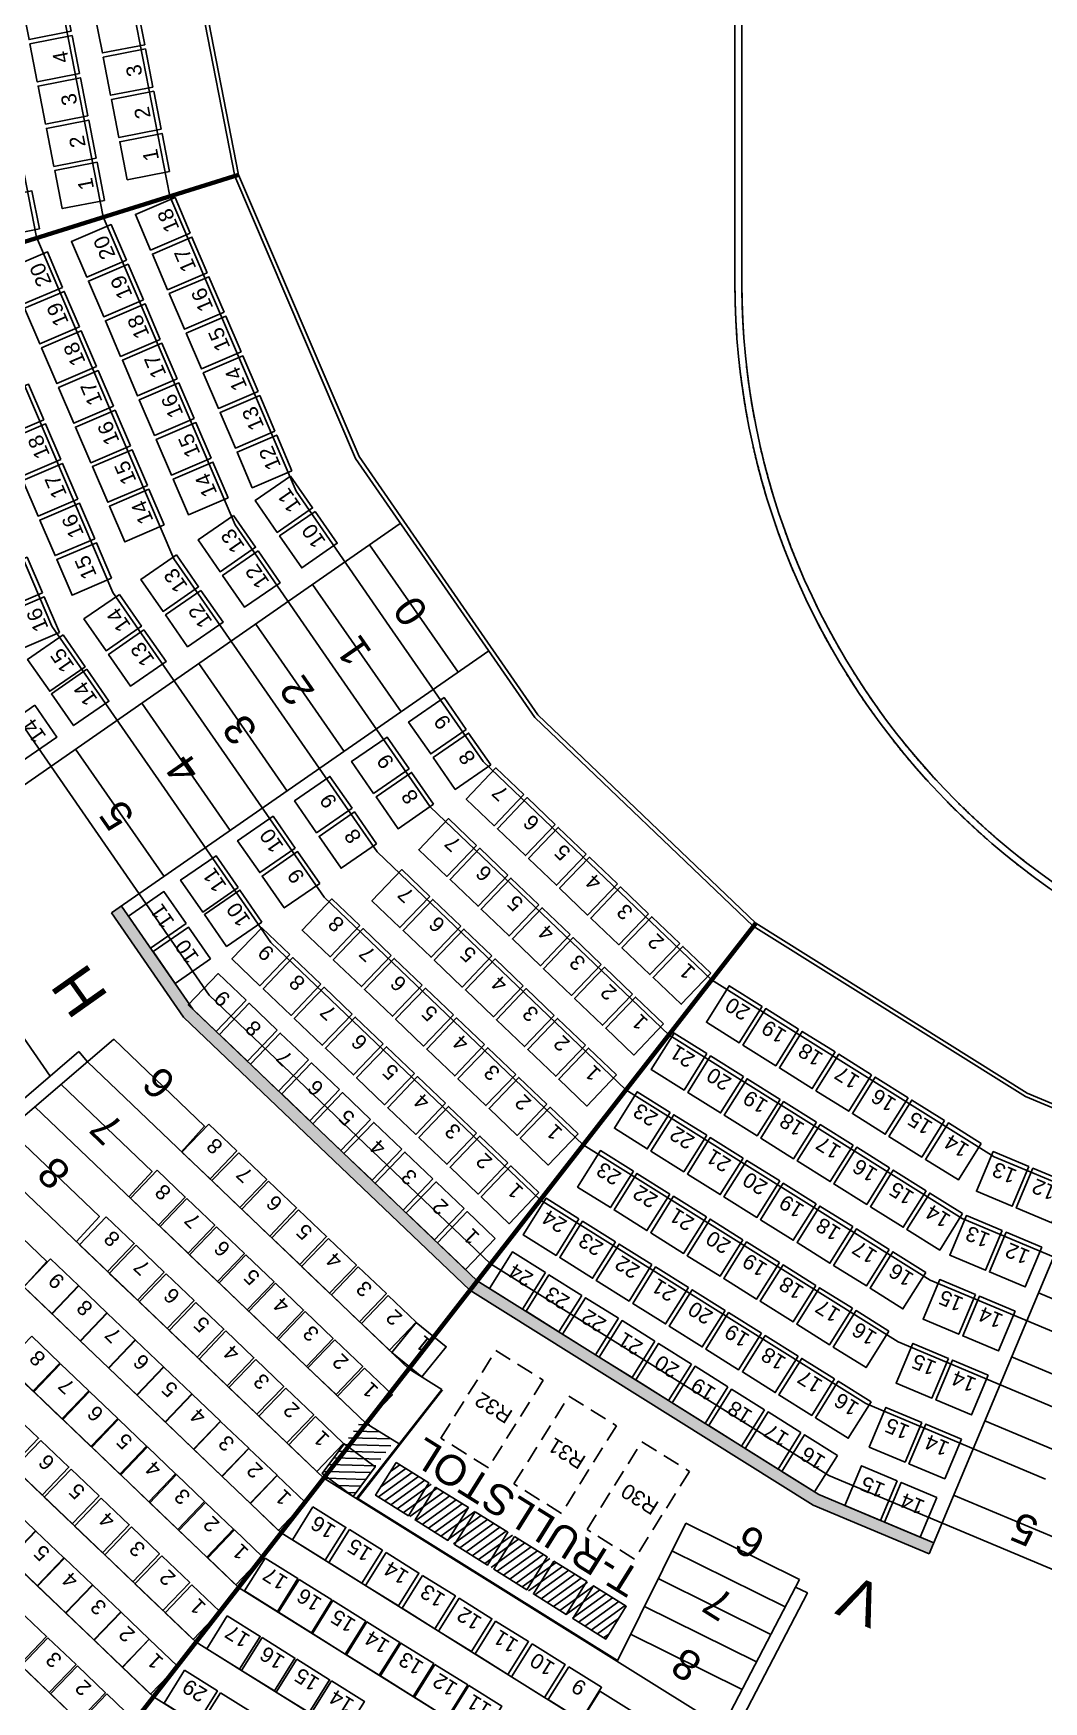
# Model space of a CAD drawing. Header units: millimetres. Extents: x 42980 to 202332, y 27411 to 140378.
# Drawn here: x 80517 to 92238, y 61088 to 80458 of the extents above; entities that cross this region are included whole.
import ezdxf
from ezdxf.enums import TextEntityAlignment as Align

# ---------------------------------------------------------------- set-up
doc = ezdxf.new("R2010")
doc.units = ezdxf.units.MM
doc.header["$LTSCALE"] = 100
doc.linetypes.add('DASHED_2', pattern=[3, 2, -1])
doc.linetypes.add('HIDDEN', pattern=[9.525, 6.35, -3.175])
for name, color, linetype in [('A-3311-EA-', 3, 'CONTINUOUS'), ('A-3311-FYLL', 1, 'CONTINUOUS'), ('C-RADER', 252, 'CONTINUOUS'), ('möblering', 42, 'CONTINUOUS'), ('R-RADER_TELE_2', 252, 'CONTINUOUS'), ('RINK', 5, 'CONTINUOUS'), ('SEKTIONS_NR', 4, 'CONTINUOUS'), ('T-RADER', 252, 'CONTINUOUS'), ('T-RADER_TELE', 252, 'CONTINUOUS'), ('T-RADNUMMER', 4, 'CONTINUOUS'), ('T-RADNUMMER_TELE', 4, 'CONTINUOUS'), ('T-RULLSTOLSPLATS', 1, 'DASHED_2'), ('T-STOLAR', 1, 'CONTINUOUS'), ('T-STOLAR MEDFÖLJARE', 1, 'CONTINUOUS'), ('T-STOLAR_TELE', 3, 'CONTINUOUS'), ('T-STOLNR RULLSTOLSPLATS', 7, 'CONTINUOUS'), ('T-STOLNUMMER', 7, 'CONTINUOUS'), ('T-STOLNUMMER_TELE', 7, 'CONTINUOUS'), ('T-TRAPPA', 254, 'CONTINUOUS'), ('T-TRAPPA_TELE', 254, 'CONTINUOUS'), ('U-RADER', 252, 'CONTINUOUS'), ('U-RADER_TELE', 252, 'CONTINUOUS'), ('U-RADNUMMER', 4, 'CONTINUOUS'), ('U-RADNUMMER_TELE', 4, 'CONTINUOUS'), ('U-STOLAR', 1, 'CONTINUOUS'), ('U-STOLAR_TELE', 3, 'CONTINUOUS'), ('U-STOLNUMMER', 7, 'CONTINUOUS'), ('U-STOLNUMMER_TELE', 7, 'CONTINUOUS'), ('U-TRAPPA', 254, 'CONTINUOUS'), ('U-TRAPPA_TELE', 254, 'CONTINUOUS')]:
    doc.layers.add(name, color=color, linetype=linetype)
doc.layers.add('SEKTIONER', color=4, linetype='CONTINUOUS', lineweight=70)
doc.styles.add('ARIAL', font='arial.ttf')

# ---------------------------------------------------------------- blocks, each defined once
blk = doc.blocks.new('KAJ')
at = {"layer": 'A-3311-FYLL'}
h = blk.add_hatch(color=256, dxfattribs=at)
h.paths.add_polyline_path([(-27843, -21296), (-27790, -21168), (-29123, -20607), (-33086, -18125), (-33172, -18236), (-29188, -20732)])
h.paths.add_polyline_path([(-37213, -13775), (-37328, -13855), (-36493, -15063), (-33172, -18236), (-33086, -18125), (-36385, -14971)])
at = {"layer": 'A-3311-EA-'}
for p, q in [((-36493, -15063), (-37328, -13855)), ((-37213, -13775), (-36385, -14971)), ((-33172, -18236), (-36493, -15063)), ((-36385, -14971), (-33086, -18125)), ((-33086, -18125), (-29123, -20607)), ((-29188, -20732), (-33172, -18236)), ((-29123, -20607), (-27790, -21168)), ((-27844, -21297), (-29188, -20732))]:
    blk.add_line(p, q, dxfattribs=at)
blk = doc.blocks.new('sarg')
at = {"layer": 'RINK'}
for points in [[(118753, 68974), (97237, 68974, -0.414214), (88657, 77554), (88657, 84100)], [(118753, 69054), (97237, 69054, -0.414214), (88737, 77554), (88737, 84100)]]:
    blk.add_lwpolyline(points, format="xyb", dxfattribs=at)

msp = doc.modelspace()

# ---------------------------------------------------------------- hatches: boundary and pattern name
at = {"layer": 'möblering'}
h = msp.add_hatch(dxfattribs=at)
h.set_pattern_fill('ANSI31', color=256, scale=25, angle=-46.5251, style=0)
h.set_pattern_definition([(358.474876, (-45054.71, 99749.87), (2.11259, 79.34688), [])])
h.paths.add_polyline_path([(83856, 63725), (84227, 63470), (84705, 64111), (84332, 64362)])
h = msp.add_hatch(dxfattribs=at)
h.set_pattern_fill('ANSI31', color=256, scale=25, angle=-9.0914, style=0)
h.set_pattern_definition([(35.90861, (-10145.72, 45581.63), (-46.552964, 64.29006), [])])
h.paths.add_polyline_path([(84487, 63485), (84725, 63866), (87396, 62195), (87157, 61814)])

# ---------------------------------------------------------------- linework, layer by layer
at = {"layer": 'C-RADER'}
msp.add_line((84281, 63448), (87293, 61564), dxfattribs=at)
at = {"layer": 'R-RADER_TELE_2'}
msp.add_line((91893, 62812), (94040, 61910), dxfattribs=at)
at = {"layer": 'RINK', "linetype": 'HIDDEN'}
for points in [[(118753, 68974), (97237, 68974, -0.414214), (88657, 77554), (88657, 84100)], [(118753, 69054), (97237, 69054, -0.414214), (88737, 77554), (88737, 84100)]]:
    msp.add_lwpolyline(points, format="xyb", dxfattribs=at)
at = {"layer": 'SEKTIONER'}
for p, q in [((82897, 78814), (69547, 74638)), ((88898, 70128), (78453, 56703))]:
    msp.add_line(p, q, dxfattribs=at)
at = {"layer": 'T-RADER'}
for p, q in [((84873, 64953), (85256, 64714)), ((85256, 64714), (84266, 63446)), ((85263, 64708), (84281, 63448)), ((84379, 64319), (84761, 64080)), ((83885, 63684), (88512, 60790)), ((83391, 63049), (88142, 60078)), ((82897, 62415), (87773, 59366)), ((82404, 61780), (87148, 58813)), ((81910, 61145), (86778, 58101))]:
    msp.add_line(p, q, dxfattribs=at)
at = {"layer": 'T-RADER_TELE'}
for p, q in [((86335, 72516), (85295, 74019)), ((86370, 72545), (85332, 74045)), ((85735, 72003), (84650, 73572)), ((85119, 71478), (83988, 73114)), ((84504, 70953), (83326, 72656)), ((86335, 72516), (88870, 70092)), ((86370, 72545), (88898, 70128)), ((83889, 70427), (82664, 72197)), ((85735, 72003), (88386, 69469)), ((83273, 69902), (82002, 71739)), ((85119, 71478), (87889, 68831)), ((81234, 71207), (82558, 69292)), ((84504, 70953), (87392, 68192)), ((83889, 70427), (86895, 67553)), ((88898, 70128), (92049, 68154)), ((88870, 70092), (92028, 68114)), ((83273, 69902), (86398, 66915)), ((88386, 69469), (91666, 67415)), ((82558, 69292), (85821, 66173)), ((87889, 68831), (91293, 66698)), ((87392, 68192), (90921, 65982)), ((92028, 68114), (93846, 67350)), ((92049, 68154), (93864, 67391)), ((86895, 67553), (90549, 65265)), ((91666, 67415), (93536, 66629)), ((86398, 66915), (90177, 64548)), ((91293, 66698), (93217, 65889)), ((85821, 66173), (89745, 63715)), ((90921, 65982), (92899, 65150)), ((90549, 65265), (92581, 64411)), ((90177, 64548), (92262, 63671)), ((89745, 63715), (91893, 62812))]:
    msp.add_line(p, q, dxfattribs=at)
at = {"layer": 'T-RULLSTOLSPLATS'}
for points in [[(85881, 65165), (86432, 64821), (85796, 63803), (85245, 64148)], [(86730, 64636), (87281, 64291), (86644, 63274), (86093, 63618)], [(87577, 64105), (88128, 63760), (87492, 62743), (86941, 63087)]]:
    msp.add_lwpolyline(points, close=True, dxfattribs=at)
at = {"layer": 'T-STOLAR'}
for points in [[(84121, 64083), (84483, 63816), (84227, 63470), (83866, 63738)], [(83761, 63350), (84143, 63111), (83904, 62730), (83522, 62968)], [(84185, 63085), (84566, 62846), (84328, 62464), (83946, 62703)], [(84609, 62819), (84990, 62581), (84752, 62199), (84370, 62438)], [(83205, 62754), (83586, 62516), (83348, 62134), (82966, 62373)], [(83599, 62508), (83981, 62269), (83742, 61888), (83360, 62126)], [(85033, 62554), (85414, 62316), (85176, 61934), (84794, 62173)], [(83993, 62261), (84375, 62022), (84136, 61641), (83755, 61880)], [(85457, 62289), (85838, 62050), (85599, 61669), (85218, 61907)], [(82767, 62085), (83149, 61846), (82910, 61465), (82529, 61703)], [(84387, 62015), (84769, 61776), (84530, 61394), (84149, 61633)], [(85880, 62024), (86262, 61785), (86023, 61404), (85642, 61642)], [(83170, 61833), (83551, 61594), (83313, 61213), (82931, 61451)], [(84782, 61768), (85163, 61529), (84924, 61148), (84543, 61386)], [(86304, 61759), (86686, 61520), (86447, 61138), (86066, 61377)], [(82271, 61452), (82653, 61213), (82414, 60832), (82033, 61071)], [(83573, 61581), (83954, 61342), (83715, 60961), (83334, 61199)], [(85176, 61521), (85557, 61283), (85319, 60901), (84937, 61140)], [(86728, 61493), (87110, 61255), (86871, 60873), (86490, 61112)], [(83975, 61329), (84357, 61090), (84118, 60709), (83737, 60947)], [(85570, 61275), (85952, 61036), (85713, 60654), (85331, 60893)], [(82687, 61192), (83068, 60954), (82830, 60572), (82448, 60811)]]:
    msp.add_lwpolyline(points, close=True, dxfattribs=at)
at = {"layer": 'T-STOLAR MEDFÖLJARE'}
for points in [[(84725, 63866), (85107, 63627), (84868, 63246), (84487, 63485)], [(85183, 63580), (85565, 63341), (85326, 62960), (84945, 63198)], [(85641, 63293), (86023, 63055), (85784, 62673), (85402, 62912)], [(86099, 63007), (86480, 62768), (86242, 62387), (85860, 62625)], [(86557, 62720), (86938, 62482), (86700, 62100), (86318, 62339)], [(87014, 62434), (87396, 62195), (87157, 61814), (86776, 62053)]]:
    msp.add_lwpolyline(points, close=True, dxfattribs=at)
at = {"layer": 'T-STOLAR_TELE'}
for points in [[(85538, 72375), (85282, 72745), (84871, 72461), (85127, 72091)], [(84876, 71918), (84620, 72288), (84209, 72004), (84465, 71633)], [(85823, 71964), (85567, 72334), (85156, 72050), (85412, 71680)], [(85160, 71507), (84904, 71877), (84493, 71592), (84749, 71222)], [(86209, 71619), (85884, 71930), (85539, 71568), (85864, 71257)], [(84214, 71460), (83958, 71830), (83547, 71546), (83803, 71176)], [(86571, 71273), (86246, 71584), (85900, 71223), (86225, 70912)], [(83554, 70999), (83298, 71369), (82887, 71084), (83143, 70714)], [(84498, 71049), (84242, 71419), (83831, 71134), (84087, 70764)], [(85660, 71030), (85335, 71341), (84989, 70980), (85315, 70669)], [(86932, 70928), (86607, 71239), (86262, 70877), (86587, 70566)], [(82893, 70540), (82637, 70910), (82225, 70626), (82481, 70256)], [(83839, 70587), (83583, 70957), (83171, 70673), (83427, 70303)], [(86022, 70685), (85696, 70996), (85351, 70634), (85676, 70323)], [(85115, 70438), (84790, 70749), (84444, 70387), (84770, 70076)], [(87294, 70582), (86968, 70893), (86623, 70532), (86948, 70221)], [(83169, 70140), (82913, 70511), (82502, 70226), (82758, 69856)], [(86383, 70339), (86058, 70650), (85712, 70289), (86037, 69978)], [(87655, 70237), (87330, 70548), (86984, 70186), (87310, 69876)], [(82288, 70123), (82032, 70493), (81620, 70208), (81876, 69838)], [(84306, 70098), (83981, 70408), (83635, 70047), (83961, 69736)], [(85477, 70092), (85151, 70403), (84806, 70042), (85131, 69731)], [(86744, 69994), (86419, 70305), (86074, 69943), (86399, 69632)], [(88017, 69891), (87691, 70202), (87346, 69841), (87671, 69530)], [(82572, 69711), (82316, 70081), (81905, 69797), (82161, 69427)], [(83492, 69762), (83167, 70073), (82821, 69712), (83146, 69401)], [(84667, 69752), (84342, 70063), (83997, 69702), (84322, 69391)], [(85838, 69747), (85513, 70058), (85167, 69696), (85493, 69385)], [(87106, 69648), (86781, 69959), (86435, 69598), (86760, 69287)], [(88378, 69546), (88053, 69857), (87707, 69495), (88033, 69185)], [(82984, 69231), (82659, 69542), (82313, 69180), (82638, 68869)], [(83853, 69417), (83528, 69728), (83183, 69366), (83508, 69055)], [(85029, 69407), (84704, 69717), (84358, 69356), (84683, 69045)], [(86200, 69401), (85874, 69712), (85529, 69351), (85854, 69040)], [(87467, 69303), (87142, 69614), (86797, 69252), (87122, 68942)], [(84215, 69071), (83889, 69382), (83544, 69021), (83869, 68710)], [(85390, 69061), (85065, 69372), (84720, 69011), (85045, 68700)], [(86561, 69056), (86236, 69367), (85890, 69005), (86216, 68694)], [(88972, 69161), (88590, 69400), (88325, 68977), (88706, 68738)], [(83345, 68885), (83020, 69196), (82675, 68835), (83000, 68524)], [(87829, 68957), (87503, 69268), (87158, 68907), (87483, 68596)], [(84576, 68726), (84251, 69037), (83905, 68675), (84231, 68364)], [(85752, 68716), (85426, 69027), (85081, 68665), (85406, 68354)], [(86922, 68710), (86597, 69021), (86252, 68660), (86577, 68349)], [(89395, 68896), (89014, 69135), (88749, 68711), (89130, 68472)], [(83707, 68540), (83382, 68851), (83036, 68489), (83361, 68178)], [(88332, 68612), (87951, 68851), (87685, 68427), (88067, 68188)], [(89819, 68631), (89438, 68870), (89172, 68446), (89554, 68207)], [(84938, 68380), (84612, 68691), (84267, 68330), (84592, 68019)], [(86113, 68370), (85788, 68681), (85442, 68320), (85768, 68009)], [(87284, 68365), (86959, 68676), (86613, 68314), (86938, 68003)], [(88756, 68347), (88375, 68586), (88109, 68162), (88491, 67923)], [(90243, 68365), (89862, 68604), (89596, 68180), (89978, 67942)], [(84068, 68194), (83743, 68505), (83398, 68144), (83723, 67833)], [(85299, 68035), (84974, 68346), (84628, 67984), (84954, 67673)], [(86475, 68025), (86149, 68336), (85804, 67974), (86129, 67663)], [(89180, 68081), (88798, 68320), (88533, 67896), (88914, 67658)], [(90667, 68100), (90285, 68339), (90020, 67915), (90401, 67676)], [(84430, 67849), (84104, 68160), (83759, 67798), (84084, 67487)], [(85660, 67689), (85335, 68000), (84990, 67639), (85315, 67328)], [(86836, 67679), (86511, 67990), (86165, 67629), (86491, 67318)], [(87905, 67930), (87523, 68169), (87258, 67745), (87639, 67506)], [(89603, 67816), (89222, 68055), (88957, 67631), (89338, 67392)], [(91090, 67834), (90709, 68073), (90444, 67650), (90825, 67411)], [(84791, 67503), (84466, 67814), (84120, 67453), (84446, 67142)], [(88329, 67665), (87947, 67903), (87682, 67480), (88063, 67241)], [(91514, 67569), (91133, 67808), (90867, 67384), (91249, 67145)], [(86022, 67344), (85697, 67655), (85351, 67293), (85676, 66982)], [(88752, 67399), (88371, 67638), (88106, 67214), (88487, 66975)], [(90027, 67551), (89646, 67789), (89380, 67366), (89762, 67127)], [(85153, 67158), (84827, 67469), (84482, 67107), (84807, 66796)], [(87478, 67247), (87096, 67486), (86831, 67063), (87212, 66824)], [(90451, 67285), (90070, 67524), (89804, 67100), (90186, 66861)], [(92068, 67300), (91653, 67475), (91459, 67014), (91874, 66839)], [(86383, 66998), (86058, 67309), (85713, 66948), (86038, 66637)], [(87902, 66982), (87520, 67221), (87255, 66797), (87636, 66558)], [(89176, 67134), (88795, 67373), (88529, 66949), (88911, 66710)], [(90875, 67020), (90493, 67259), (90228, 66835), (90609, 66596)], [(92529, 67107), (92114, 67281), (91920, 66820), (92335, 66646)], [(85514, 66812), (85189, 67123), (84843, 66762), (85169, 66451)], [(89600, 66868), (89218, 67107), (88953, 66683), (89334, 66445)], [(86847, 66693), (86466, 66932), (86200, 66508), (86582, 66269)], [(88325, 66717), (87944, 66956), (87679, 66532), (88060, 66293)], [(90024, 66603), (89642, 66842), (89377, 66418), (89758, 66179)], [(91298, 66754), (90917, 66993), (90652, 66569), (91033, 66331)], [(85876, 66467), (85550, 66778), (85205, 66416), (85530, 66105)], [(87271, 66427), (86889, 66666), (86624, 66243), (87005, 66004)], [(88749, 66451), (88368, 66690), (88102, 66266), (88484, 66028)], [(91758, 66558), (91343, 66732), (91149, 66271), (91564, 66097)], [(90447, 66338), (90066, 66576), (89801, 66153), (90182, 65914)], [(92219, 66364), (91804, 66538), (91610, 66077), (92025, 65903)], [(86457, 66070), (86075, 66309), (85810, 65885), (86191, 65646)], [(87694, 66162), (87313, 66401), (87048, 65977), (87429, 65738)], [(89173, 66186), (88791, 66425), (88526, 66001), (88907, 65762)], [(90871, 66072), (90490, 66311), (90224, 65887), (90606, 65648)], [(88118, 65897), (87737, 66135), (87471, 65712), (87853, 65473)], [(89597, 65921), (89215, 66159), (88950, 65736), (89331, 65497)], [(86880, 65805), (86499, 66043), (86234, 65620), (86615, 65381)], [(88542, 65631), (88161, 65870), (87895, 65446), (88277, 65207)], [(90020, 65655), (89639, 65894), (89374, 65470), (89755, 65231)], [(91448, 65815), (91033, 65989), (90839, 65528), (91254, 65354)], [(87304, 65539), (86923, 65778), (86657, 65354), (87039, 65115)], [(91908, 65621), (91494, 65795), (91300, 65334), (91715, 65160)], [(87728, 65274), (87347, 65513), (87081, 65089), (87463, 64850)], [(88966, 65366), (88584, 65605), (88319, 65181), (88700, 64942)], [(90444, 65390), (90063, 65629), (89797, 65205), (90179, 64966)], [(89389, 65100), (89008, 65339), (88743, 64916), (89124, 64677)], [(88152, 65008), (87770, 65247), (87505, 64823), (87886, 64585)], [(91136, 65073), (90721, 65247), (90527, 64786), (90942, 64612)], [(88575, 64743), (88194, 64982), (87929, 64558), (88310, 64319)], [(89813, 64835), (89432, 65074), (89166, 64650), (89548, 64411)], [(91596, 64879), (91182, 65053), (90988, 64592), (91403, 64418)], [(88999, 64478), (88618, 64716), (88352, 64293), (88734, 64054)], [(90237, 64570), (89856, 64808), (89590, 64385), (89972, 64146)], [(90824, 64330), (90409, 64505), (90215, 64044), (90630, 63869)], [(89423, 64212), (89042, 64451), (88776, 64027), (89158, 63788)], [(91285, 64137), (90870, 64311), (90676, 63850), (91091, 63676)], [(89847, 63947), (89465, 64186), (89200, 63762), (89581, 63523)], [(90540, 63652), (90125, 63827), (89931, 63366), (90346, 63192)], [(91001, 63459), (90586, 63633), (90392, 63172), (90807, 62998)]]:
    msp.add_lwpolyline(points, close=True, dxfattribs=at)
at = {"layer": 'T-TRAPPA'}
for p, q in [((88086, 63162), (87289, 61555)), ((87926, 62839), (89238, 62188)), ((88512, 60790), (89404, 62508)), ((87606, 62194), (88907, 61549))]:
    msp.add_line(p, q, dxfattribs=at)
for points in [[(89404, 62508), (88086, 63162)], [(89073, 61869), (87766, 62517)], [(88656, 60729), (89497, 62350), (89358, 62419)], [(89251, 62214), (89257, 62223)], [(88741, 61229), (87446, 61872)], [(88327, 60434), (87090, 61208), (86878, 60869)]]:
    msp.add_lwpolyline(points, dxfattribs=at)
at = {"layer": 'T-TRAPPA_TELE'}
msp.add_line((92967, 67718), (90909, 62803), dxfattribs=at)
for points in [[(92178, 65833), (93837, 65136)], [(91867, 65090), (93526, 64393)], [(91556, 64348), (93215, 63651)], [(91194, 63485), (92854, 62788)]]:
    msp.add_lwpolyline(points, dxfattribs=at)
at = {"layer": 'U-RADER'}
for p, q in [((81144, 68517), (84873, 64953)), ((80534, 67994), (84379, 64319)), ((79924, 67471), (83885, 63684)), ((79313, 66947), (83391, 63049)), ((78937, 66201), (82897, 62415)), ((78325, 65679), (82404, 61780)), ((77713, 65157), (81910, 61145)), ((77102, 64635), (81416, 60511))]:
    msp.add_line(p, q, dxfattribs=at)
at = {"layer": 'U-RADER_TELE'}
for p, q in [((82162, 82352), (82853, 78800)), ((82207, 82356), (82897, 78814)), ((80572, 82194), (81326, 78329)), ((81377, 82274), (82099, 78568)), ((79767, 82114), (80552, 78091)), ((82853, 78800), (84255, 75522)), ((82897, 78814), (84295, 75544)), ((82099, 78568), (83565, 75141)), ((81326, 78329), (82857, 74750)), ((80552, 78091), (82148, 74358)), ((79784, 77840), (81440, 73967)), ((79011, 77599), (80732, 73576)), ((84295, 75544), (85332, 74045)), ((84255, 75522), (85295, 74019)), ((83565, 75141), (84650, 73572)), ((82857, 74750), (83988, 73114)), ((82148, 74358), (83326, 72656)), ((81440, 73967), (82664, 72197)), ((80732, 73576), (82002, 71739)), ((79909, 73122), (81234, 71207))]:
    msp.add_line(p, q, dxfattribs=at)
at = {"layer": 'U-STOLAR'}
for points in [[(82552, 67794), (82877, 67483), (82567, 67158), (82241, 67469)], [(82899, 67462), (83224, 67151), (82914, 66826), (82588, 67137)], [(81953, 67258), (82278, 66947), (81968, 66622), (81642, 66933)], [(83246, 67131), (83571, 66820), (83261, 66494), (82935, 66805)], [(82297, 66930), (82622, 66619), (82311, 66294), (81986, 66605)], [(81362, 66718), (81687, 66407), (81376, 66082), (81051, 66393)], [(83593, 66799), (83918, 66488), (83608, 66163), (83282, 66474)], [(82640, 66602), (82965, 66291), (82654, 65966), (82329, 66277)], [(83940, 66467), (84265, 66156), (83954, 65831), (83629, 66142)], [(81709, 66387), (82034, 66076), (81723, 65750), (81398, 66061)], [(82983, 66274), (83309, 65963), (82998, 65638), (82672, 65949)], [(80716, 66229), (81041, 65918), (80730, 65593), (80405, 65904)], [(82056, 66055), (82381, 65744), (82070, 65419), (81745, 65730)], [(84287, 66136), (84612, 65825), (84301, 65499), (83976, 65810)], [(81045, 65914), (81370, 65603), (81059, 65278), (80734, 65589)], [(83327, 65946), (83652, 65635), (83341, 65309), (83016, 65620)], [(82403, 65723), (82728, 65412), (82417, 65087), (82092, 65398)], [(84634, 65804), (84959, 65493), (84648, 65168), (84323, 65479)], [(81374, 65600), (81699, 65289), (81388, 64964), (81063, 65275)], [(83670, 65617), (83995, 65306), (83684, 64981), (83359, 65292)], [(84959, 65492), (85308, 65208), (85024, 64859), (84675, 65143)], [(80497, 65330), (80822, 65019), (80511, 64694), (80186, 65005)], [(81703, 65286), (82028, 64975), (81717, 64649), (81392, 64960)], [(82750, 65392), (83075, 65081), (82764, 64755), (82439, 65066)], [(84013, 65289), (84339, 64978), (84028, 64653), (83702, 64964)], [(80833, 65009), (81159, 64698), (80848, 64373), (80522, 64684)], [(82032, 64971), (82357, 64660), (82046, 64335), (81721, 64646)], [(83097, 65060), (83422, 64749), (83111, 64424), (82786, 64735)], [(84357, 64961), (84682, 64650), (84371, 64325), (84046, 64636)], [(83444, 64728), (83769, 64417), (83458, 64092), (83133, 64403)], [(81169, 64688), (81495, 64377), (81184, 64051), (80858, 64362)], [(82360, 64657), (82686, 64346), (82375, 64021), (82050, 64332)], [(80253, 64457), (80578, 64146), (80267, 63821), (79942, 64132)], [(81506, 64366), (81831, 64055), (81520, 63730), (81195, 64041)], [(82689, 64342), (83015, 64032), (82704, 63706), (82378, 64017)], [(83791, 64397), (84116, 64086), (83805, 63760), (83480, 64071)], [(80603, 64122), (80929, 63811), (80618, 63486), (80292, 63797)], [(81842, 64045), (82167, 63734), (81856, 63409), (81531, 63720)], [(83018, 64028), (83344, 63717), (83033, 63392), (82707, 63703)], [(80954, 63787), (81279, 63476), (80968, 63151), (80643, 63462)], [(82178, 63724), (82503, 63413), (82192, 63087), (81867, 63398)], [(83347, 63714), (83672, 63403), (83362, 63077), (83036, 63388)], [(80218, 63384), (80543, 63073), (80232, 62747), (79907, 63058)], [(81304, 63452), (81630, 63141), (81319, 62816), (80994, 63126)], [(82514, 63402), (82839, 63091), (82528, 62766), (82203, 63077)], [(80547, 63069), (80872, 62758), (80561, 62433), (80236, 62744)], [(81655, 63117), (81980, 62806), (81669, 62480), (81344, 62791)], [(82850, 63081), (83175, 62770), (82864, 62445), (82539, 62756)], [(82006, 62782), (82331, 62471), (82020, 62145), (81695, 62456)], [(80876, 62755), (81201, 62444), (80890, 62119), (80565, 62430)], [(81205, 62440), (81530, 62130), (81219, 61804), (80894, 62115)], [(82356, 62446), (82682, 62135), (82371, 61810), (82045, 62121)], [(80345, 62155), (80670, 61844), (80359, 61519), (80034, 61830)], [(81534, 62126), (81859, 61815), (81548, 61490), (81223, 61801)], [(80686, 61829), (81012, 61518), (80701, 61193), (80375, 61504)], [(81862, 61812), (82188, 61501), (81877, 61175), (81552, 61486)], [(81027, 61503), (81353, 61192), (81042, 60867), (80717, 61178)], [(81369, 61177), (81694, 60866), (81383, 60541), (81058, 60852)]]:
    msp.add_lwpolyline(points, close=True, dxfattribs=at)
at = {"layer": 'U-STOLAR_TELE'}
for points in [[(80957, 80482), (80870, 80923), (80379, 80827), (80466, 80385)], [(81808, 80326), (81721, 80768), (81230, 80671), (81317, 80230)], [(81053, 79991), (80966, 80433), (80476, 80336), (80562, 79895)], [(81904, 79835), (81817, 80277), (81327, 80181), (81413, 79739)], [(81149, 79500), (81063, 79942), (80572, 79846), (80659, 79404)], [(82000, 79345), (81914, 79786), (81423, 79690), (81510, 79248)], [(81246, 79010), (81159, 79451), (80668, 79355), (80755, 78913)], [(82097, 78854), (82010, 79296), (81519, 79199), (81606, 78758)], [(81342, 78519), (81255, 78961), (80765, 78864), (80851, 78423)], [(80587, 78187), (80500, 78629), (80009, 78533), (80096, 78091)], [(82337, 78138), (82160, 78552), (81701, 78355), (81877, 77942)], [(81596, 77824), (81419, 78238), (80959, 78041), (81136, 77628)], [(82534, 77678), (82357, 78092), (81897, 77896), (82074, 77482)], [(80856, 77508), (80679, 77922), (80219, 77725), (80396, 77312)], [(81793, 77365), (81616, 77778), (81156, 77582), (81333, 77168)], [(82730, 77219), (82553, 77632), (82094, 77436), (82271, 77022)], [(81052, 77049), (80875, 77462), (80415, 77266), (80592, 76852)], [(81989, 76905), (81812, 77319), (81352, 77122), (81529, 76708)], [(82927, 76759), (82750, 77173), (82290, 76976), (82467, 76562)], [(81249, 76589), (81072, 77003), (80612, 76806), (80789, 76392)], [(82186, 76445), (82009, 76859), (81549, 76662), (81726, 76249)], [(83124, 76299), (82947, 76713), (82487, 76516), (82664, 76103)], [(81445, 76129), (81268, 76543), (80809, 76346), (80986, 75932)], [(80638, 75969), (80461, 76383), (80001, 76187), (80178, 75773)], [(82382, 75985), (82205, 76399), (81746, 76203), (81923, 75789)], [(83320, 75840), (83143, 76253), (82684, 76057), (82861, 75643)], [(81642, 75669), (81465, 76083), (81005, 75887), (81182, 75473)], [(82579, 75526), (82402, 75939), (81942, 75743), (82119, 75329)], [(80835, 75510), (80658, 75924), (80198, 75727), (80375, 75313)], [(83517, 75380), (83340, 75794), (82880, 75597), (83057, 75183)], [(81839, 75210), (81662, 75623), (81202, 75427), (81379, 75013)], [(81031, 75050), (80854, 75464), (80395, 75267), (80572, 74853)], [(82776, 75066), (82599, 75480), (82139, 75283), (82316, 74869)], [(82035, 74750), (81858, 75164), (81399, 74967), (81576, 74553)], [(83500, 75318), (83757, 74948), (83346, 74663), (83089, 75033)], [(81228, 74590), (81051, 75004), (80591, 74807), (80768, 74394)], [(82838, 74861), (83094, 74491), (82683, 74206), (82427, 74576)], [(83785, 74907), (84042, 74537), (83631, 74252), (83374, 74622)], [(81425, 74131), (81248, 74544), (80788, 74348), (80965, 73934)], [(82176, 74402), (82433, 74032), (82022, 73747), (81765, 74117)], [(83123, 74450), (83379, 74080), (82968, 73795), (82712, 74165)], [(80621, 73961), (80444, 74375), (79985, 74179), (80162, 73765)], [(80818, 73502), (80641, 73916), (80181, 73719), (80358, 73305)], [(81515, 73943), (81771, 73574), (81360, 73289), (81104, 73659)], [(82461, 73991), (82717, 73621), (82306, 73336), (82050, 73706)], [(80861, 73474), (81117, 73104), (80706, 72819), (80450, 73189)], [(81800, 73532), (82056, 73163), (81645, 72878), (81389, 73248)], [(81138, 73074), (81394, 72704), (80983, 72420), (80727, 72789)], [(80533, 72656), (80789, 72287), (80379, 72002), (80122, 72372)]]:
    msp.add_lwpolyline(points, close=True, dxfattribs=at)
at = {"layer": 'U-TRAPPA'}
for p, q in [((81450, 68779), (79924, 67471)), ((81144, 68517), (81043, 68635))]:
    msp.add_line(p, q, dxfattribs=at)
for points in [[(78750, 71962), (76806, 70888), (79362, 67193), (81043, 68635)], [(78363, 71748), (80713, 68351)], [(82236, 67473), (82504, 67768), (81450, 68779)], [(81626, 66950), (81894, 67245), (80839, 68255)], [(81015, 66427), (81283, 66722), (80229, 67732)], [(80405, 65903), (80673, 66198), (79618, 67209)]]:
    msp.add_lwpolyline(points, dxfattribs=at)
at = {"layer": 'U-TRAPPA_TELE'}
for p, q in [((84774, 74767), (80401, 71725)), ((85802, 73289), (81425, 70245))]:
    msp.add_line(p, q, dxfattribs=at)
for points in [[(84418, 74519), (85444, 73040)], [(83757, 74059), (84783, 72580)], [(83096, 73599), (84122, 72120)], [(82435, 73140), (83461, 71661)], [(81774, 72680), (82801, 71201)], [(81007, 72146), (82033, 70667)]]:
    msp.add_lwpolyline(points, dxfattribs=at)

# ---------------------------------------------------------------- block references
at = {"layer": 'RINK'}
msp.add_blockref('sarg', (0, 0), dxfattribs=at)
at = {"layer": 'U-RADER'}
msp.add_blockref('KAJ', (118753, 84100), dxfattribs=at)

# ---------------------------------------------------------------- texts
at = {"layer": 'SEKTIONS_NR', "style": 'ARIAL'}
for s, rotation, p in [('H', 125.3026, (81399, 69275)), ('V', 157.1908, (90427, 62395))]:
    msp.add_text(s, height=500, rotation=rotation, dxfattribs=at).set_placement(p)
msp.add_text('T-RULLSTOL', height=350, rotation=147.97, dxfattribs=at).set_placement((86326, 63378), align=Align.CENTER)
at = {"layer": 'T-RADNUMMER', "style": 'ARIAL'}
for s, p in [('6', (89038, 63014)), ('7', (88669, 62302)), ('8', (88299, 61590))]:
    msp.add_text(s, height=350, rotation=147.9594, dxfattribs=at).set_placement(p)
at = {"layer": 'T-RADNUMMER_TELE', "style": 'ARIAL'}
msp.add_text('5', height=350, rotation=157.1908, dxfattribs=at).set_placement((92206, 63196))
at = {"layer": 'T-STOLNR RULLSTOLSPLATS', "style": 'ARIAL'}
for s, p in [('R32', (85931, 64618)), ('R31', (86779, 64088)), ('R30', (87626, 63557))]:
    msp.add_text(s, height=175, rotation=147.969, dxfattribs=at).set_placement(p, align=Align.BOTTOM_CENTER)
at = {"layer": 'T-STOLNUMMER', "style": 'ARIAL'}
for s, p in [('16', (83952, 63230)), ('15', (84376, 62965)), ('17', (83396, 62635)), ('14', (84800, 62700)), ('16', (83790, 62388)), ('13', (85223, 62435)), ('12', (85647, 62170)), ('15', (84184, 62142)), ('17', (82958, 61965)), ('14', (84578, 61895)), ('11', (86071, 61904)), ('16', (83361, 61713)), ('13', (84972, 61649)), ('10', (86495, 61639)), ('15', (83763, 61462)), ('12', (85367, 61402)), ('29', (82462, 61333)), ('14', (84166, 61210)), ('9', (86919, 61374)), ('11', (85761, 61155))]:
    msp.add_text(s, height=175, rotation=147.969, dxfattribs=at).set_placement(p, align=Align.BOTTOM_CENTER)
at = {"layer": 'T-STOLNUMMER_TELE', "style": 'ARIAL'}
for s, rotation, p in [('9', 124.6704, (85372, 72455)), ('9', 124.6704, (84710, 71998)), ('8', 124.6704, (85657, 72044)), ('8', 124.6704, (84994, 71587)), ('7', 136.293, (86041, 71654)), ('9', 124.6704, (84048, 71540)), ('6', 136.293, (86403, 71308)), ('10', 124.6704, (83428, 71021)), ('8', 124.6704, (84332, 71129)), ('7', 136.293, (85492, 71065)), ('5', 136.293, (86764, 70963)), ('11', 124.6704, (82766, 70563)), ('9', 124.6704, (83672, 70667)), ('6', 136.293, (85853, 70720)), ('7', 136.293, (84947, 70472)), ('4', 136.293, (87125, 70617)), ('11', 124.6704, (82161, 70145)), ('10', 124.6704, (83043, 70163)), ('5', 136.293, (86215, 70374)), ('3', 136.293, (87487, 70272)), ('8', 136.293, (84138, 70132)), ('6', 136.293, (85308, 70127)), ('10', 124.6704, (82446, 69734)), ('4', 136.293, (86576, 70029)), ('2', 136.293, (87848, 69926)), ('9', 136.293, (83324, 69797)), ('7', 136.293, (84499, 69787)), ('5', 136.293, (85670, 69781)), ('3', 136.293, (86938, 69683)), ('1', 136.293, (88210, 69581)), ('8', 136.293, (83685, 69451)), ('6', 136.293, (84861, 69441)), ('4', 136.293, (86031, 69436)), ('2', 136.293, (87299, 69338)), ('9', 136.293, (82816, 69266)), ('7', 136.293, (84046, 69106)), ('5', 136.293, (85222, 69096)), ('3', 136.293, (86393, 69090)), ('20', 147.9409, (88847, 69132)), ('8', 136.293, (83177, 68920)), ('1', 136.293, (87660, 68992)), ('19', 147.9409, (89270, 68867)), ('6', 136.293, (84408, 68760)), ('4', 136.293, (85583, 68750)), ('2', 136.293, (86754, 68745)), ('7', 136.293, (83539, 68575)), ('21', 147.9409, (88207, 68583)), ('18', 147.9409, (89694, 68601)), ('5', 136.293, (84769, 68415)), ('3', 136.293, (85945, 68405)), ('1', 136.293, (87116, 68399)), ('20', 147.9409, (88631, 68317)), ('17', 147.9409, (90118, 68336)), ('6', 136.293, (83900, 68229)), ('16', 147.9409, (90542, 68071)), ('4', 136.293, (85131, 68069)), ('2', 136.293, (86306, 68059)), ('23', 147.9409, (87780, 67901)), ('19', 147.9409, (89055, 68052)), ('5', 136.293, (84261, 67884)), ('1', 136.293, (86668, 67714)), ('18', 147.9409, (89478, 67787)), ('15', 147.9409, (90965, 67805)), ('4', 136.293, (84623, 67538)), ('3', 136.293, (85492, 67724)), ('22', 147.9409, (88204, 67635)), ('17', 147.9409, (89902, 67521)), ('14', 147.9409, (91389, 67540)), ('2', 136.293, (85854, 67378)), ('21', 147.9409, (88627, 67370)), ('3', 136.293, (84984, 67193)), ('23', 147.9409, (87353, 67218)), ('20', 147.9409, (89051, 67104)), ('16', 147.9409, (90326, 67256)), ('13', 157.194, (91942, 67254)), ('1', 136.293, (86215, 67033)), ('22', 147.9409, (87777, 66953)), ('15', 147.9409, (90750, 66990)), ('12', 157.194, (92403, 67061)), ('2', 136.293, (85346, 66847)), ('19', 147.9409, (89475, 66839)), ('14', 147.9409, (91173, 66725)), ('24', 147.9409, (86722, 66664)), ('21', 147.9409, (88200, 66687)), ('18', 147.9409, (89899, 66574)), ('1', 136.293, (85707, 66502)), ('23', 147.9409, (87146, 66398)), ('20', 147.9409, (88624, 66422)), ('13', 157.194, (91632, 66512)), ('22', 147.9409, (87569, 66133)), ('19', 147.9409, (89048, 66157)), ('17', 147.9409, (90322, 66308)), ('12', 157.194, (92093, 66318)), ('24', 147.9409, (86332, 66041)), ('16', 147.9409, (90746, 66043)), ('23', 147.9409, (86755, 65775)), ('21', 147.9409, (87993, 65867)), ('18', 147.9409, (89472, 65891)), ('15', 157.194, (91322, 65769)), ('20', 147.9409, (88417, 65602)), ('17', 147.9409, (89895, 65626)), ('14', 157.194, (91783, 65575)), ('22', 147.9409, (87179, 65510)), ('16', 147.9409, (90319, 65360)), ('21', 147.9409, (87603, 65244)), ('19', 147.9409, (88841, 65337)), ('20', 147.9409, (88027, 64979)), ('18', 147.9409, (89264, 65071)), ('15', 157.194, (91010, 65027)), ('17', 147.9409, (89688, 64806)), ('14', 157.194, (91471, 64833)), ('19', 147.9409, (88450, 64714)), ('18', 147.9409, (88874, 64448)), ('16', 147.9409, (90112, 64540)), ('15', 157.194, (90698, 64284)), ('17', 147.9409, (89298, 64183)), ('14', 157.194, (91159, 64091)), ('16', 147.9409, (89722, 63917)), ('15', 157.194, (90414, 63607)), ('14', 157.194, (90875, 63413))]:
    msp.add_text(s, height=175, rotation=rotation, dxfattribs=at).set_placement(p)
at = {"layer": 'U-RADNUMMER', "style": 'ARIAL'}
for s, p in [('6', (82192, 68300)), ('7', (81584, 67776)), ('8', (80971, 67255))]:
    msp.add_text(s, height=350, rotation=136.2142, dxfattribs=at).set_placement(p)
at = {"layer": 'U-RADNUMMER_TELE', "style": 'ARIAL'}
for s, p in [('0', (85113, 73736)), ('1', (84455, 73272)), ('2', (83794, 72814)), ('3', (83131, 72357)), ('4', (82471, 71896)), ('5', (81702, 71363))]:
    msp.add_text(s, height=350, rotation=124.7367, dxfattribs=at).set_placement(p)
at = {"layer": 'U-STOLNUMMER', "style": 'ARIAL'}
for s, rotation, p in [('8', 136.293, (82715, 67638)), ('7', 136.293, (83062, 67307)), ('8', 136.293, (82116, 67103)), ('6', 136.293, (83409, 66975)), ('7', 136.293, (82459, 66775)), ('8', 136.293, (81524, 66563)), ('5', 136.293, (83756, 66643)), ('6', 136.293, (82803, 66447)), ('4', 136.293, (84103, 66312)), ('9', 136.293, (80879, 66073)), ('7', 136.293, (81871, 66231)), ('5', 136.293, (83146, 66118)), ('6', 136.293, (82218, 65899)), ('3', 136.293, (84450, 65980)), ('8', 136.293, (81207, 65759)), ('4', 136.293, (83489, 65790)), ('5', 136.293, (82565, 65568)), ('2', 136.293, (84797, 65648)), ('7', 136.293, (81536, 65445)), ('3', 136.293, (83833, 65462)), ('1', 140.9001, (85133, 65350)), ('8', 136.293, (80660, 65175)), ('6', 136.293, (81865, 65130)), ('4', 136.293, (82912, 65236)), ('2', 136.293, (84176, 65134)), ('7', 136.293, (80996, 64853)), ('5', 136.293, (82194, 64816)), ('3', 136.293, (83259, 64904)), ('1', 136.293, (84519, 64805)), ('6', 136.293, (81332, 64532)), ('2', 136.293, (83606, 64573)), ('4', 136.293, (82523, 64501)), ('5', 136.293, (81668, 64211)), ('3', 136.293, (82852, 64187)), ('1', 136.293, (83953, 64241)), ('6', 136.293, (80766, 63967)), ('4', 136.293, (82004, 63890)), ('2', 136.293, (83181, 63873)), ('5', 136.293, (81117, 63631)), ('3', 136.293, (82340, 63568)), ('1', 136.293, (83510, 63558)), ('4', 136.293, (81467, 63296)), ('2', 136.293, (82677, 63247)), ('5', 136.293, (80709, 62914)), ('3', 136.293, (81818, 62961)), ('1', 136.293, (83013, 62926)), ('4', 136.293, (81038, 62599)), ('2', 136.293, (82168, 62626)), ('3', 136.293, (81367, 62285)), ('1', 136.293, (82519, 62291)), ('2', 136.293, (81696, 61971)), ('3', 136.293, (80849, 61674)), ('1', 136.293, (82025, 61656)), ('2', 136.293, (81190, 61348))]:
    msp.add_text(s, height=175, rotation=rotation, dxfattribs=at).set_placement(p, align=Align.BOTTOM_CENTER)
at = {"layer": 'U-STOLNUMMER_TELE', "style": 'ARIAL'}
for s, rotation, p in [('4', 101.1159, (80933, 80131)), ('3', 101.1159, (81784, 79975)), ('3', 101.1159, (81029, 79640)), ('2', 101.1159, (81880, 79485)), ('2', 101.1159, (81125, 79150)), ('1', 101.1159, (81976, 78994)), ('1', 101.1159, (81222, 78659)), ('18', 113.1564, (82215, 78193)), ('20', 113.1564, (81473, 77879)), ('17', 113.1564, (82411, 77733)), ('20', 113.1564, (80733, 77563)), ('19', 113.1564, (81670, 77419)), ('16', 113.1564, (82608, 77273)), ('19', 113.1564, (80930, 77103)), ('18', 113.1564, (81867, 76959)), ('15', 113.1564, (82805, 76813)), ('18', 113.1564, (81126, 76643)), ('17', 113.1564, (82063, 76500)), ('14', 113.1564, (83001, 76354)), ('17', 113.1564, (81323, 76184)), ('16', 113.1564, (82260, 76040)), ('13', 113.1564, (83198, 75894)), ('16', 113.1564, (81520, 75724)), ('18', 113.1564, (80712, 75564)), ('15', 113.1564, (82457, 75580)), ('12', 113.1564, (83394, 75434)), ('15', 113.1564, (81716, 75264)), ('17', 113.1564, (80909, 75104)), ('14', 113.1564, (82653, 75120)), ('11', 124.6704, (83631, 74971)), ('14', 113.1564, (81913, 74804)), ('16', 113.1564, (81106, 74645)), ('13', 124.6704, (82977, 74501)), ('10', 124.6704, (83916, 74560)), ('15', 113.1564, (81256, 74165)), ('13', 124.6704, (82315, 74042)), ('12', 124.6704, (83262, 74090)), ('12', 124.6704, (82600, 73631)), ('16', 113.1564, (80696, 73556)), ('14', 124.6704, (81654, 73584)), ('15', 124.6704, (81000, 73114)), ('13', 124.6704, (81930, 73185)), ('14', 124.6704, (81268, 72727)), ('14', 124.6704, (80673, 72297))]:
    msp.add_text(s, height=175, rotation=rotation, dxfattribs=at).set_placement(p)

doc.saveas('drawing.dxf')
